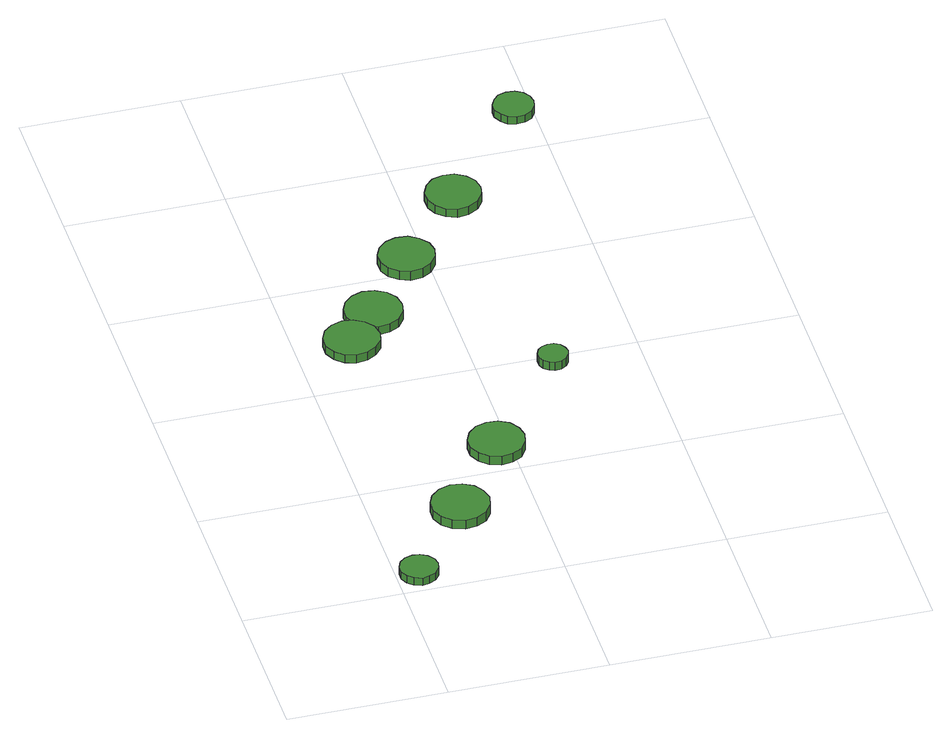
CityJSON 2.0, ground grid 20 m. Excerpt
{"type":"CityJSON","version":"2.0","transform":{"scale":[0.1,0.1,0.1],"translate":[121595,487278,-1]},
"CityObjects":{
"tree1":{"type":"SolitaryVegetationObject","attributes":{"function":"something"},"geometry":[{"type":"MultiSurface","lod":"1","boundaries":[[[0,1,2,3,4,5,6,7,8,9,10,11,12,13,14]],[[15,16,17,18,19,20,21,22,23,24,25,26,27,28,29]],[[0,29,28,1]],[[1,28,27,2]],[[2,27,26,3]],[[3,26,25,4]],[[4,25,24,5]],[[5,24,23,6]],[[6,23,22,7]],[[7,22,21,8]],[[8,21,20,9]],[[9,20,19,10]],[[10,19,18,11]],[[11,18,17,12]],[[12,17,16,13]],[[13,16,15,14]],[[14,15,29,0]]]}]},
"tree2":{"type":"SolitaryVegetationObject","attributes":{"function":"something"},"geometry":[{"type":"MultiSurface","lod":"1","boundaries":[[[30,31,32,33,34,35,36,37,38,39,40,41,42,43,44]],[[45,46,47,48,49,50,51,52,53,54,55,56,57,58,59]],[[30,59,58,31]],[[31,58,57,32]],[[32,57,56,33]],[[33,56,55,34]],[[34,55,54,35]],[[35,54,53,36]],[[36,53,52,37]],[[37,52,51,38]],[[38,51,50,39]],[[39,50,49,40]],[[40,49,48,41]],[[41,48,47,42]],[[42,47,46,43]],[[43,46,45,44]],[[44,45,59,30]]]}]},
"tree3":{"type":"SolitaryVegetationObject","attributes":{"function":"something"},"geometry":[{"type":"MultiSurface","lod":"1","boundaries":[[[60,61,62,63,64,65,66,67,68,69,70,71,72,73,74]],[[75,76,77,78,79,80,81,82,83,84,85,86,87,88,89]],[[60,89,88,61]],[[61,88,87,62]],[[62,87,86,63]],[[63,86,85,64]],[[64,85,84,65]],[[65,84,83,66]],[[66,83,82,67]],[[67,82,81,68]],[[68,81,80,69]],[[69,80,79,70]],[[70,79,78,71]],[[71,78,77,72]],[[72,77,76,73]],[[73,76,75,74]],[[74,75,89,60]]]}]},
"tree4":{"type":"SolitaryVegetationObject","attributes":{"function":"something"},"geometry":[{"type":"MultiSurface","lod":"1","boundaries":[[[90,91,92,93,94,95,96,97,98,99,100,101,102,103,104]],[[105,106,107,108,109,110,111,112,113,114,115,116,117,118,119]],[[90,119,118,91]],[[91,118,117,92]],[[92,117,116,93]],[[93,116,115,94]],[[94,115,114,95]],[[95,114,113,96]],[[96,113,112,97]],[[97,112,111,98]],[[98,111,110,99]],[[99,110,109,100]],[[100,109,108,101]],[[101,108,107,102]],[[102,107,106,103]],[[103,106,105,104]],[[104,105,119,90]]]}]},
"tree5":{"type":"SolitaryVegetationObject","attributes":{"function":"something"},"geometry":[{"type":"MultiSurface","lod":"1","boundaries":[[[120,121,122,123,124,125,126,127,128,129,130,131,132,133,134]],[[135,136,137,138,139,140,141,142,143,144,145,146,147,148,149]],[[120,149,148,121]],[[121,148,147,122]],[[122,147,146,123]],[[123,146,145,124]],[[124,145,144,125]],[[125,144,143,126]],[[126,143,142,127]],[[127,142,141,128]],[[128,141,140,129]],[[129,140,139,130]],[[130,139,138,131]],[[131,138,137,132]],[[132,137,136,133]],[[133,136,135,134]],[[134,135,149,120]]]}]},
"tree6":{"type":"SolitaryVegetationObject","attributes":{"function":"something"},"geometry":[{"type":"MultiSurface","lod":"1","boundaries":[[[150,151,152,153,154,155,156,157,158,159,160,161,162,163,164]],[[165,166,167,168,169,170,171,172,173,174,175,176,177,178,179]],[[150,179,178,151]],[[151,178,177,152]],[[152,177,176,153]],[[153,176,175,154]],[[154,175,174,155]],[[155,174,173,156]],[[156,173,172,157]],[[157,172,171,158]],[[158,171,170,159]],[[159,170,169,160]],[[160,169,168,161]],[[161,168,167,162]],[[162,167,166,163]],[[163,166,165,164]],[[164,165,179,150]]]}]},
"tree7":{"type":"SolitaryVegetationObject","attributes":{"function":"something"},"geometry":[{"type":"MultiSurface","lod":"1","boundaries":[[[180,181,182,183,184,185,186,187,188,189,190,191,192,193,194]],[[195,196,197,198,199,200,201,202,203,204,205,206,207,208,209]],[[180,209,208,181]],[[181,208,207,182]],[[182,207,206,183]],[[183,206,205,184]],[[184,205,204,185]],[[185,204,203,186]],[[186,203,202,187]],[[187,202,201,188]],[[188,201,200,189]],[[189,200,199,190]],[[190,199,198,191]],[[191,198,197,192]],[[192,197,196,193]],[[193,196,195,194]],[[194,195,209,180]]]}]},
"tree8":{"type":"SolitaryVegetationObject","attributes":{"function":"something"},"geometry":[{"type":"MultiSurface","lod":"1","boundaries":[[[210,211,212,213,214,215,216,217,218,219,220,221,222,223,224]],[[225,226,227,228,229,230,231,232,233,234,235,236,237,238,239]],[[210,239,238,211]],[[211,238,237,212]],[[212,237,236,213]],[[213,236,235,214]],[[214,235,234,215]],[[215,234,233,216]],[[216,233,232,217]],[[217,232,231,218]],[[218,231,230,219]],[[219,230,229,220]],[[220,229,228,221]],[[221,228,227,222]],[[222,227,226,223]],[[223,226,225,224]],[[224,225,239,210]]]}]},
"tree9":{"type":"SolitaryVegetationObject","attributes":{"function":"something"},"geometry":[{"type":"MultiSurface","lod":"1","boundaries":[[[240,241,242,243,244,245,246,247,248,249,250,251,252,253,254]],[[255,256,257,258,259,260,261,262,263,264,265,266,267,268,269]],[[240,269,268,241]],[[241,268,267,242]],[[242,267,266,243]],[[243,266,265,244]],[[244,265,264,245]],[[245,264,263,246]],[[246,263,262,247]],[[247,262,261,248]],[[248,261,260,249]],[[249,260,259,250]],[[250,259,258,251]],[[251,258,257,252]],[[252,257,256,253]],[[253,256,255,254]],[[254,255,269,240]]]}]}
},
"vertices":[
[52,33,17],[50,42,17],[44,50,17],[35,55,17],[26,56,17],[16,53,17],[9,47,17],[5,38,17],[5,28,17],[9,19,17],[16,13,17],[26,9,17],[35,11,17],[44,15,17],[50,23,17],[50,23,6],[44,15,6],[35,11,6],[26,9,6],[16,13,6],[9,19,6],[5,28,6],[5,38,6],[9,47,6],[16,53,6],[26,56,6],[35,55,6],[44,50,6],[50,42,6],[52,33,6],
[145,138,19],[141,153,19],[133,165,19],[120,172,19],[105,174,19],[90,169,19],[79,159,19],[73,146,19],[73,131,19],[79,117,19],[90,107,19],[105,102,19],[120,104,19],[133,111,19],[141,123,19],[141,123,6],[133,111,6],[120,104,6],[105,102,6],[90,107,6],[79,117,6],[73,131,6],[73,146,6],[79,159,6],[90,169,6],[105,174,6],[120,172,6],[133,165,6],[141,153,6],[145,138,6],
[102,475,25],[99,490,25],[90,501,25],[78,508,25],[64,510,25],[50,505,25],[39,496,25],[33,483,25],[33,468,25],[39,455,25],[50,445,25],[64,441,25],[78,443,25],[90,450,25],[99,461,25],[99,461,13],[90,450,13],[78,443,13],[64,441,13],[50,445,13],[39,455,13],[33,468,13],[33,483,13],[39,496,13],[50,505,13],[64,510,13],[78,508,13],[90,501,13],[99,490,13],[102,475,13],
[216,240,24],[213,254,24],[205,266,24],[192,273,24],[178,274,24],[164,270,24],[153,260,24],[147,247,24],[147,233,24],[153,220,24],[164,210,24],[178,205,24],[192,207,24],[205,214,24],[213,226,24],[213,226,11],[205,214,11],[192,207,11],[178,205,11],[164,210,11],[153,220,11],[147,233,11],[147,247,11],[153,260,11],[164,270,11],[178,274,11],[192,273,11],[205,266,11],[213,254,11],[216,240,11],
[143,524,24],[140,539,24],[131,551,24],[118,558,24],[103,560,24],[89,555,24],[78,545,24],[72,532,24],[72,517,24],[78,503,24],[89,493,24],[103,488,24],[118,490,24],[131,497,24],[140,509,24],[140,509,12],[131,497,12],[118,490,12],[103,488,12],[89,493,12],[78,503,12],[72,517,12],[72,532,12],[78,545,12],[89,555,12],[103,560,12],[118,558,12],[131,551,12],[140,539,12],[143,524,12],
[210,622,20],[207,636,20],[198,647,20],[186,655,20],[171,656,20],[158,652,20],[147,642,20],[141,629,20],[141,614,20],[147,601,20],[158,592,20],[171,587,20],[186,589,20],[198,596,20],[207,608,20],[207,608,7],[198,596,7],[186,589,7],[171,587,7],[158,592,7],[147,601,7],[141,614,7],[141,629,7],[147,642,7],[158,652,7],[171,656,7],[186,655,7],[198,647,7],[207,636,7],[210,622,7],
[310,385,23],[308,392,23],[304,399,23],[297,403,23],[289,403,23],[282,401,23],[276,396,23],[273,389,23],[273,381,23],[276,374,23],[282,369,23],[289,366,23],[297,367,23],[304,371,23],[308,377,23],[308,377,11],[304,371,11],[297,367,11],[289,366,11],[282,369,11],[276,374,11],[273,381,11],[273,389,11],[276,396,11],[282,401,11],[289,403,11],[297,403,11],[304,399,11],[308,392,11],[310,385,11],
[296,726,19],[293,740,19],[285,751,19],[272,759,19],[258,760,19],[244,756,19],[234,746,19],[228,733,19],[228,718,19],[234,705,19],[244,696,19],[258,691,19],[272,693,19],[285,700,19],[293,712,19],[293,712,7],[285,700,7],[272,693,7],[258,691,7],[244,696,7],[234,705,7],[228,718,7],[228,733,7],[234,746,7],[244,756,7],[258,760,7],[272,759,7],[285,751,7],[293,740,7],[296,726,7],
[402,873,18],[400,883,18],[394,892,18],[385,897,18],[374,898,18],[364,895,18],[357,888,18],[352,878,18],[352,868,18],[357,858,18],[364,851,18],[374,848,18],[385,849,18],[394,854,18],[400,863,18],[400,863,7],[394,854,7],[385,849,7],[374,848,7],[364,851,7],[357,858,7],[352,868,7],[352,878,7],[357,888,7],[364,895,7],[374,898,7],[385,897,7],[394,892,7],[400,883,7],[402,873,7]
]}
